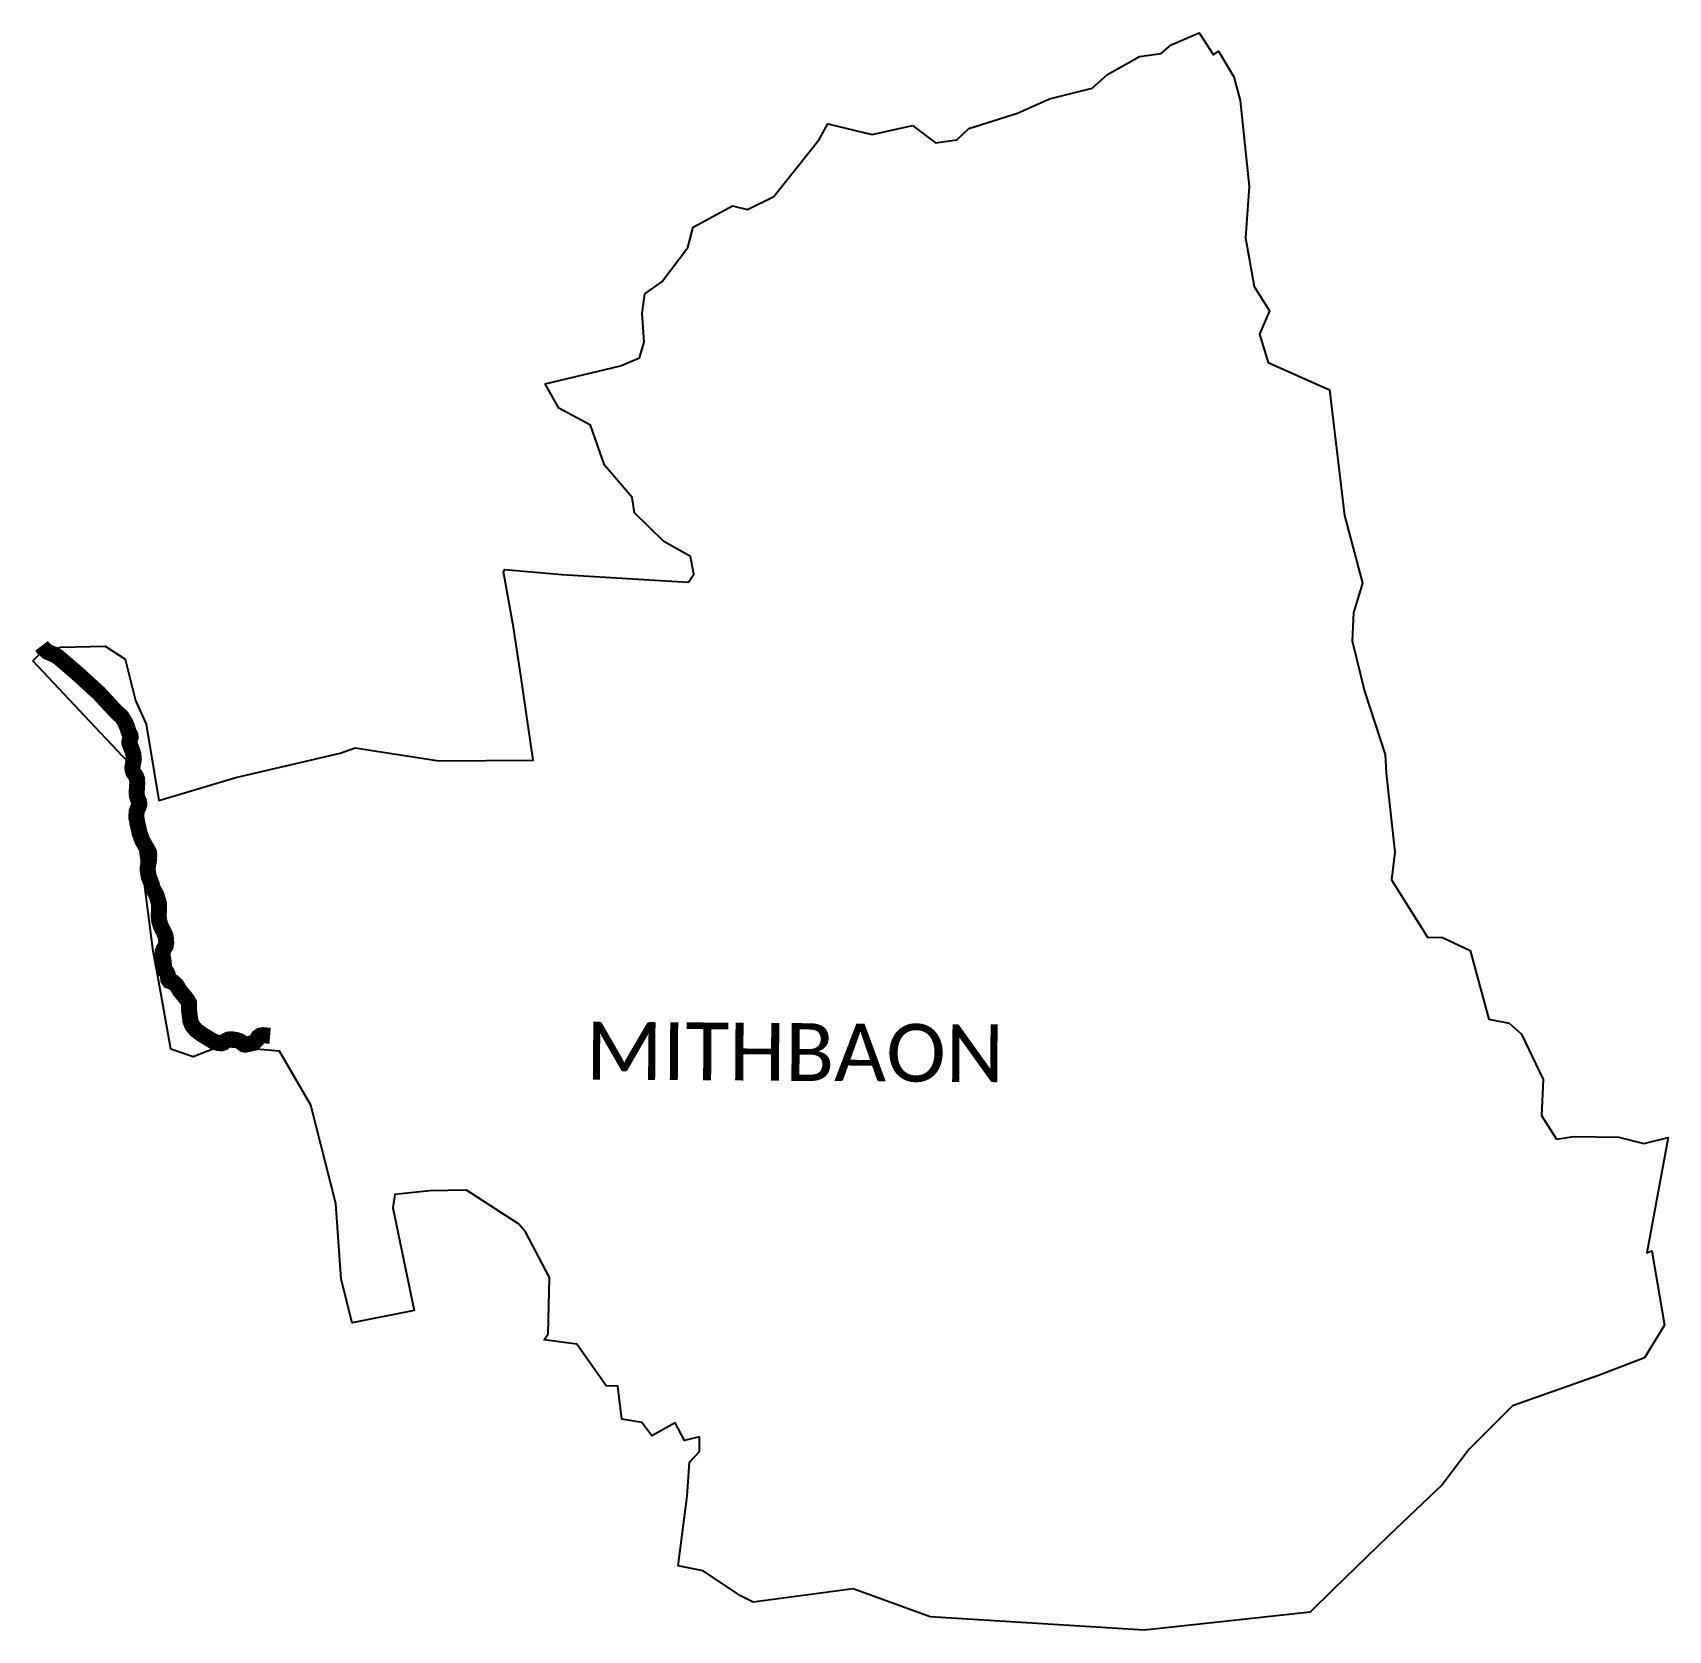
# Model space of a CAD drawing. Header units: metres. Extents: x 328606 to 333715, y 1800923 to 1805912.
import ezdxf

# ---------------------------------------------------------------- set-up
doc = ezdxf.new("R2010")
doc.units = ezdxf.units.M
for name, color, linetype in [('NATURALLY PROTECTED', 3, 'Continuous'), ('village', 4, 'Continuous'), ('VILLAGE NAME', 250, 'Continuous')]:
    doc.layers.add(name, color=color, linetype=linetype)

msp = doc.modelspace()

# ---------------------------------------------------------------- linework, layer by layer
at = {"layer": 'NATURALLY PROTECTED', "flags": 128}
msp.add_lwpolyline([(328633.1, 1803997.4, 50, 50, 0), (328638.8, 1803989.9, 50, 50, 0), (328652.8, 1803978, 50, 50, 0), (328665.8, 1803972.7, 50, 50, 0), (328673.8, 1803969.4, 50, 50, 0), (328685.2, 1803962.4, 50, 50, 0), (328717, 1803935.2, 50, 50, 0), (328745, 1803911.1, 50, 50, 0), (328783.1, 1803876.3, 50, 50, 0), (328803.6, 1803857.6, 50, 50, 0), (328812.7, 1803849.3, 50, 50, 0), (328832.2, 1803828.2, 50, 50, 0), (328853, 1803805.7, 50, 50, 0), (328867.8, 1803789.8, 50, 50, 0), (328884, 1803775.3, 50, 50, 0), (328892.5, 1803761.6, 50, 50, 0), (328899.6, 1803746.7, 50, 50, 0), (328905.7, 1803727.9, 50, 50, 0), (328910.6, 1803718.2, 50, 50, 0), (328911.6, 1803711.8, 50, 50, 0), (328909.4, 1803704.4, 50, 50, 0), (328907.3, 1803697.7, 50, 50, 0), (328907.7, 1803692, 50, 50, 0), (328911.7, 1803682.3, 50, 50, 0), (328916.1, 1803671.7, 50, 50, 0), (328920.1, 1803658.6, 50, 50, 0), (328921.4, 1803642.9, 50, 50, 0), (328918.9, 1803629.2, 50, 50, 0), (328916.9, 1803618.4, 50, 50, 0), (328917.4, 1803610.4, 50, 50, 0), (328919.6, 1803602.6, 50, 50, 0), (328927.7, 1803591, 50, 50, 0), (328931.3, 1803582.1, 50, 50, 0), (328932.2, 1803569, 50, 50, 0), (328931.2, 1803554, 50, 50, 0), (328930.1, 1803538.4, 50, 50, 0), (328930.9, 1803530.1, 50, 50, 0), (328933.2, 1803521.3, 50, 50, 0), (328938, 1803510.5, 50, 50, 0), (328938.5, 1803502.3, 50, 50, 0), (328936.3, 1803493.9, 50, 50, 0), (328932.8, 1803487.4, 50, 50, 0), (328930.3, 1803479.1, 50, 50, 0), (328929, 1803462.6, 50, 50, 0), (328932.6, 1803443.4, 50, 50, 0), (328940.1, 1803410.4, 50, 50, 0), (328948.1, 1803389.2, 50, 50, 0), (328953.9, 1803378.9, 50, 50, 0), (328962.4, 1803363.8, 50, 50, 0), (328968.8, 1803352.3, 50, 50, 0), (328968.9, 1803352, 50, 50, 0), (328969.7, 1803343, 50, 50, 0), (328968.1, 1803323.5, 50, 50, 0), (328964.3, 1803302.5, 50, 50, 0), (328965.6, 1803289.3, 50, 50, 0), (328968.2, 1803276, 50, 50, 0), (328973.6, 1803262.2, 50, 50, 0), (328977.6, 1803251.9, 50, 50, 0), (328980.8, 1803239.4, 50, 50, 0), (328984.6, 1803232.6, 50, 50, 0), (328988.3, 1803226, 50, 50, 0), (328992, 1803219.5, 50, 50, 0), (328995, 1803209.6, 50, 50, 0), (328999.6, 1803194, 50, 50, 0), (329000.1, 1803178.5, 50, 50, 0), (328999.1, 1803152.1, 50, 50, 0), (329000.6, 1803138.6, 50, 50, 0), (329005.8, 1803121.9, 50, 50, 0), (329013.5, 1803106.2, 50, 50, 0), (329019.6, 1803093.9, 50, 50, 0), (329021.7, 1803083.7, 50, 50, 0), (329022.7, 1803070, 50, 50, 0), (329020.8, 1803059.9, 50, 50, 0), (329014.9, 1803050.8, 50, 50, 0), (329011.5, 1803042.7, 50, 50, 0), (329011.6, 1803031.1, 50, 50, 0), (329014.8, 1803009.7, 50, 50, 0), (329016.4, 1802989.3, 50, 50, 0), (329019.5, 1802983, 50, 50, 0), (329024.3, 1802977.6, 50, 50, 0), (329027.3, 1802970.8, 50, 50, 0), (329028.2, 1802963.1, 50, 50, 0), (329029.1, 1802955.4, 50, 50, 0), (329032.6, 1802950.7, 50, 50, 0), (329036.4, 1802949.4, 50, 50, 0), (329044.6, 1802946.7, 50, 50, 0), (329054.8, 1802937.6, 50, 50, 0), (329064.9, 1802920.7, 50, 50, 0), (329078.1, 1802904.6, 50, 50, 0), (329088.4, 1802891.8, 50, 50, 0), (329093.6, 1802882.1, 50, 50, 0), (329093.7, 1802871.8, 50, 50, 0), (329093.9, 1802860, 50, 50, 0), (329095.7, 1802845.2, 50, 50, 0), (329098.1, 1802826.2, 50, 50, 0), (329103.9, 1802811.6, 50, 50, 0), (329115.4, 1802797.8, 50, 50, 0), (329134.2, 1802783.7, 50, 50, 0), (329155.6, 1802770.7, 50, 50, 0), (329170.2, 1802761.8, 50, 50, 0), (329185.7, 1802756.7, 50, 50, 0), (329196.1, 1802756.1, 50, 50, 0), (329201.3, 1802757.8, 50, 50, 0), (329208.9, 1802763.8, 50, 50, 0), (329217.5, 1802767.9, 50, 50, 0), (329227.6, 1802768.5, 50, 50, 0), (329240.1, 1802766.4, 50, 50, 0), (329243.7, 1802765.5, 50, 50, 0), (329249.8, 1802763.9, 50, 50, 0), (329253.8, 1802761.9, 50, 50, 0), (329255.4, 1802759.9, 50, 50, 0), (329265, 1802753, 50, 50, 0), (329269.7, 1802751.8, 50, 50, 0), (329296, 1802757.5, 50, 50, 0), (329305.9, 1802767.4, 50, 50, 0), (329311, 1802775.9, 50, 50, 0), (329316.6, 1802779.8, 50, 50, 0), (329325.8, 1802781.4, 50, 50, 0), (329342.1, 1802779.8, 50, 50, 0), (329347.1, 1802779.4, 0, 0, 0)], format="xyseb", dxfattribs=at)
at = {"layer": 'village'}
for points in [[(331425.8, 1805568.2), (331492.2, 1805577.6), (331529.6, 1805613.6), (331681.8, 1805661.7), (331782.4, 1805706.2), (331915.6, 1805739.1), (331963, 1805782.2), (332063.5, 1805838.5), (332131.1, 1805848), (332161.9, 1805874.1), (332249.8, 1805912.5), (332294.2, 1805843.4), (332310, 1805854.8), (332358.2, 1805774.7), (332377.8, 1805700.7), (332405.2, 1805432.4), (332393.8, 1805271.4), (332420.9, 1805120), (332468.9, 1805044.1), (332437.5, 1804971.2), (332464.5, 1804882.2), (332657, 1804797.4), (332703.8, 1804404.1), (332759.4, 1804193.6), (332733.3, 1804108.2), (332731.1, 1804101.1), (332727, 1804012.9), (332766.4, 1803855.8), (332830.4, 1803657.9), (332833.5, 1803600.1), (332860.2, 1803352.9), (332850.1, 1803267), (332962.4, 1803087.9), (333009.4, 1803086.1), (333096, 1803046.4), (333154.5, 1802831.2), (333218.1, 1802818.8), (333256.8, 1802784.4), (333324, 1802643.3), (333318.8, 1802530.2), (333365.7, 1802456.9), (333419.1, 1802465.3), (333560.9, 1802462.8), (333638.3, 1802442.7), (333714.9, 1802461.5), (333647.7, 1802101.5), (333663.9, 1802108.2), (333702.7, 1801875.7), (333640.8, 1801773.7), (333496.6, 1801718.3), (333228.6, 1801623.3), (333093.3, 1801488.1), (333008.9, 1801377.5), (332840.7, 1801218.1), (332669.3, 1801051.2), (332596.2, 1800979.1), (332289.8, 1800945.8), (332077.5, 1800922.7), (331408.6, 1800965.1), (331168.7, 1801052.2), (330856.6, 1801010.9), (330816.1, 1801030), (330700, 1801108.8), (330621.4, 1801123.9), (330649.9, 1801341.4), (330656.9, 1801447.4), (330689, 1801480.8), (330688.6, 1801527.4), (330641.8, 1801515), (330612, 1801570.4), (330539.3, 1801530.2), (330508.1, 1801572.2), (330446.1, 1801581.7), (330433.1, 1801685.6), (330396.6, 1801685.9), (330305.7, 1801816.6), (330203.8, 1801829.6), (330216.1, 1801849.1), (330220, 1802024.3), (330144.8, 1802167.6), (330123.6, 1802192), (329960.8, 1802297), (329845.4, 1802295.2), (329737, 1802283.9), (329730.3, 1802242.5), (329796.8, 1801921.7), (329603.8, 1801883.3), (329569.5, 1802019.3), (329552.3, 1802256), (329474.8, 1802562.8), (329376.6, 1802731.6), (329192.3, 1802747.5), (329107.1, 1802714.1), (329037, 1802738.1), (328998.3, 1802953.9), (328982.2, 1803043.4), (328954.7, 1803253.8), (328922.3, 1803501.2), (328905.1, 1803633.3), (328784.5, 1803761), (328605.6, 1803950.4)], [(328605.6, 1803950.4), (328627.6, 1803972.3), (328692.5, 1803993), (328831.6, 1803996.8), (328894.3, 1803955.4), (328926.6, 1803827.2), (328959.8, 1803752.5), (328999.7, 1803514.9), (329239.6, 1803586.2), (329566, 1803662.6), (329613.3, 1803678.8), (329873.8, 1803637.8), (330169.3, 1803639.9), (330130.6, 1803904.4), (330107.3, 1804056.1), (330076.4, 1804228.4), (330080.9, 1804235.6), (330258.1, 1804220.6), (330497, 1804205.9), (330653.7, 1804196.7), (330670.6, 1804221.4), (330660.5, 1804276.7), (330577.5, 1804322.9), (330485.2, 1804412.4), (330478.7, 1804460.4), (330392, 1804561.6), (330348.2, 1804686.9), (330248.8, 1804739.9), (330206.5, 1804816.2), (330441.6, 1804872.4), (330501.3, 1804896.7), (330515.7, 1804945.7), (330509.7, 1805036), (330517.7, 1805096.6), (330570.7, 1805134.4), (330652.5, 1805241.7), (330668.9, 1805305.2), (330791.4, 1805372.2), (330838.7, 1805359.9), (330920.3, 1805401.4), (331062.7, 1805579.2), (331089, 1805627.5), (331228.2, 1805594.5), (331353.4, 1805623)], [(331353.4, 1805623), (331425.8, 1805568.2)]]:
    msp.add_lwpolyline(points, dxfattribs=at)

# ---------------------------------------------------------------- texts
at = {"layer": 'VILLAGE NAME', "insert": (330333.8, 1802823.5), "char_height": 180.345, "attachment_point": 1, "rotation": 359.6139}
msp.add_mtext_dynamic_manual_height_columns('{\\fCalibri|b0|i0|c0|p34;MITHBAON}', width=1779.605, gutter_width=901.7, heights=[0], dxfattribs=at)

doc.saveas('drawing.dxf')
